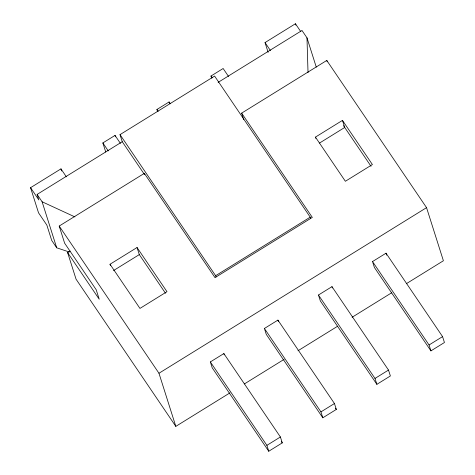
<?xml version="1.0" encoding="UTF-8"?>
<svg xmlns="http://www.w3.org/2000/svg" width="475" height="475" viewBox="0 0 475 475"><rect width="100%" height="100%" fill="white"/><g stroke="black" fill="none" stroke-linecap="round" stroke-linejoin="round"><path stroke-width="0.71" d="M69.225 252.005L56.703 247.802L51.716 240.445L46.847 225.097L38.534 212.83L30.56 187.69L60.966 168.868L66.369 176.842M105.741 152.018L102.861 142.939L115.021 135.417L120.43 143.385M157.581 111.577L156.916 109.482L169.082 101.959L170.329 103.799M211.642 78.12L210.977 76.03L223.137 68.501L228.54 76.475M268.132 52.345L265.032 42.572L295.438 23.75L300.841 31.724M144.287 174.224L122.253 141.716L120.009 134.633L214.605 76.083L310.223 217.152L310.632 218.441M30.56 187.69L38.873 199.957L37.115 194.412L122.253 141.716M218.114 82.383L301.993 30.471L306.981 37.828L316.273 67.123M70.134 251.061L67.622 252.611L99.216 299.226L96.223 289.786L64.624 243.17L59.197 226.053L144.335 173.357L215.009 277.626L312.312 217.408L241.638 113.139L326.782 60.444L426.55 207.646L443.401 260.757L406.256 283.747M110.022 264.248L137.049 247.523L166.98 291.68L139.953 308.412L110.022 264.248L110.432 265.537M315.442 137.109L342.469 120.383L372.4 164.546L345.372 181.272L315.442 137.109L315.851 138.397M113.525 270.554L139.3 254.6L137.049 247.523M319.574 143.028L344.713 127.466L342.469 120.383M216.03 276.99L215.62 275.702L310.223 217.152M229.965 392.861L175.815 426.372L158.971 373.255L426.55 207.646M210.348 361.932L223.862 353.572L280.398 436.982L282.269 442.884L268.755 451.25L212.218 367.834L210.348 361.932L266.885 445.348L268.755 451.25M264.403 328.474L277.917 320.114L334.453 403.524L336.324 409.426L322.81 417.792L266.273 334.376L264.403 328.474L320.94 411.89L322.81 417.792M318.458 295.017L331.972 286.657L388.508 370.067L390.385 375.968L376.871 384.334L320.334 300.918L318.458 295.017L374.995 378.433L376.871 384.334M372.519 261.559L386.032 253.199L442.569 336.615L444.44 342.517L430.926 350.877L374.389 267.461L372.519 261.559L429.056 344.975L430.926 350.877M244.447 383.895L284.109 359.349M297.962 350.776L337.624 326.224M352.106 317.264L391.774 292.713M266.885 445.348L280.398 436.982M320.94 411.89L334.453 403.524M374.995 378.433L388.508 370.067M429.056 344.975L442.569 336.615M37.115 194.412L42.103 201.768L74.931 216.921M343.467 125.626L371.028 166.292M265.032 42.572L270.435 50.546M210.977 76.03L212.224 77.864M156.916 109.482L158.163 111.322M335.492 408.203L336.324 409.426M120.009 134.633L215.62 275.702M102.861 142.939L108.264 150.913M281.438 441.661L282.269 442.884M139.3 254.6L165.49 293.241M59.197 226.053L158.971 373.255M175.815 426.372L76.048 279.169L67.622 252.611M326.782 60.444L327.216 61.809M386.032 253.199L386.656 255.164M295.438 23.75L295.883 25.145M331.972 286.657L332.393 287.969M241.638 113.139L243.681 119.575M277.917 320.114L278.332 321.421M169.082 101.959L169.522 103.354M223.862 353.572L224.277 354.878M144.335 173.357L144.744 174.646M115.021 135.417L115.467 136.812M60.966 168.868L61.631 170.964M42.103 201.768L56.703 247.802M306.981 37.828L308.026 72.622"/></g></svg>
